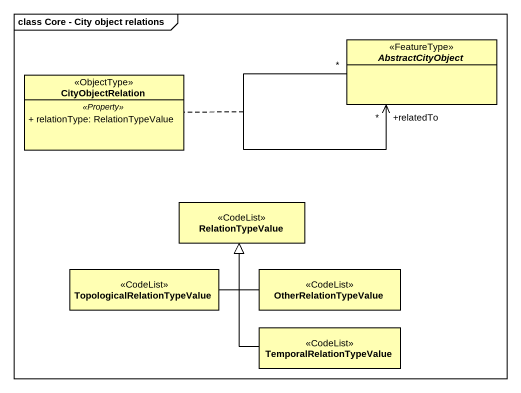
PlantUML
@startuml
mainframe class Core - City object relations
hide circle
hide empty members
skinparam classAttributeIconSize 0
abstract class AbstractCityObject <<FeatureType>> #FFFFB3
class CityObjectRelation <<ObjectType>> #FFFFB3 {
  .. <<Property>> ..
  + relationType: RelationTypeValue
}
class RelationTypeValue <<CodeList>> #FFFFB3
class TopologicalRelationTypeValue <<CodeList>> #FFFFB3
class OtherRelationTypeValue <<CodeList>> #FFFFB3
class TemporalRelationTypeValue <<CodeList>> #FFFFB3
AbstractCityObject "*" --> "+relatedTo\n*" AbstractCityObject
(AbstractCityObject, AbstractCityObject) .. CityObjectRelation
TopologicalRelationTypeValue -up-|> RelationTypeValue
OtherRelationTypeValue -up-|> RelationTypeValue
TemporalRelationTypeValue -up-|> RelationTypeValue
@enduml
